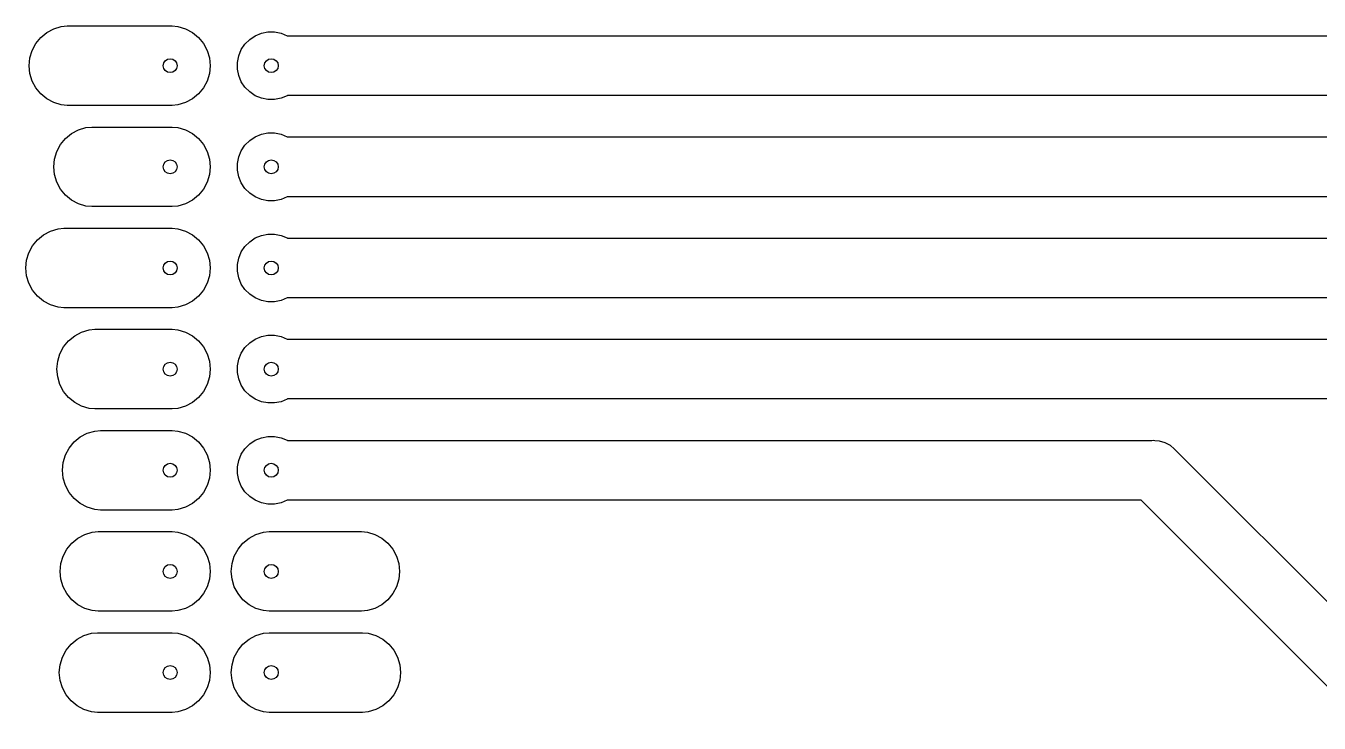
# Model space of a CAD drawing. Extents: x 4.66 to 7.24, y -5.33 to -1.52.
# Drawn here: x 4.66 to 5.939, y -4.057 to -3.368 of the extents above; entities that cross this region are included whole.
import ezdxf

# ---------------------------------------------------------------- set-up
doc = ezdxf.new("R2010")
doc.units = 0
doc.header["$MEASUREMENT"] = 0
doc.layers.add('BLACK', color=7, linetype='CONTINUOUS')

msp = doc.modelspace()

# ---------------------------------------------------------------- linework, layer by layer
at = {"layer": 'BLACK', "linetype": 'CONTINUOUS'}
for p, q in [((4.67518, -3.37911), (4.68117, -3.37419)), ((4.68117, -3.37419), (4.68801, -3.37054)), ((4.68801, -3.37054), (4.69543, -3.36829)), ((4.69543, -3.36829), (4.70122, -3.36772)), ((4.70122, -3.36772), (4.80508, -3.36772)), ((4.80508, -3.36772), (4.81087, -3.36829)), ((4.81087, -3.36829), (4.81829, -3.37054)), ((4.81829, -3.37054), (4.82513, -3.37419)), ((4.82513, -3.37419), (4.83112, -3.37911)), ((4.8873, -3.37743), (4.89339, -3.37491)), ((4.89339, -3.37491), (4.89985, -3.37362)), ((4.89985, -3.37362), (4.90645, -3.37362)), ((4.90645, -3.37362), (4.91291, -3.37491)), ((4.91291, -3.37491), (4.919, -3.37743)), ((4.6666, -3.39195), (4.67026, -3.38511)), ((4.67026, -3.38511), (4.67518, -3.37911)), ((4.83112, -3.37911), (4.83604, -3.38511)), ((4.83604, -3.38511), (4.8397, -3.39195)), ((4.87349, -3.39124), (4.87716, -3.38575)), ((4.87716, -3.38575), (4.88182, -3.38109)), ((4.88182, -3.38109), (4.8873, -3.37743)), ((4.919, -3.37743), (4.91919, -3.37756)), ((4.91919, -3.37756), (6.16154, -3.37756)), ((4.66359, -3.40709), (4.66435, -3.39937)), ((4.66435, -3.39937), (4.6666, -3.39195)), ((4.8397, -3.39195), (4.84195, -3.39937)), ((4.84195, -3.39937), (4.84271, -3.40709)), ((4.86969, -3.40379), (4.87097, -3.39733)), ((4.87097, -3.39733), (4.87349, -3.39124)), ((4.66435, -3.4148), (4.66359, -3.40709)), ((4.6666, -3.42223), (4.66435, -3.4148)), ((4.84195, -3.4148), (4.8397, -3.42223)), ((4.84271, -3.40709), (4.84195, -3.4148)), ((4.86969, -3.41038), (4.86969, -3.40379)), ((4.87097, -3.41685), (4.86969, -3.41038)), ((4.67026, -3.42907), (4.6666, -3.42223)), ((4.8397, -3.42223), (4.83604, -3.42907)), ((4.87349, -3.42294), (4.87097, -3.41685)), ((4.87716, -3.42842), (4.87349, -3.42294)), ((4.67518, -3.43506), (4.67026, -3.42907)), ((4.68117, -3.43998), (4.67518, -3.43506)), ((4.68801, -3.44364), (4.68117, -3.43998)), ((4.82513, -3.43998), (4.81829, -3.44364)), ((4.83112, -3.43506), (4.82513, -3.43998)), ((4.83604, -3.42907), (4.83112, -3.43506)), ((4.88182, -3.43308), (4.87716, -3.42842)), ((4.8873, -3.43674), (4.88182, -3.43308)), ((4.89339, -3.43927), (4.8873, -3.43674)), ((4.89985, -3.44055), (4.89339, -3.43927)), ((4.90645, -3.44055), (4.89985, -3.44055)), ((4.91291, -3.43927), (4.90645, -3.44055)), ((4.919, -3.43674), (4.91291, -3.43927)), ((4.91919, -3.43661), (4.919, -3.43674)), ((6.15076, -3.43661), (4.91919, -3.43661)), ((4.69543, -3.44589), (4.68801, -3.44364)), ((4.70122, -3.44646), (4.69543, -3.44589)), ((4.80508, -3.44646), (4.70122, -3.44646)), ((4.81087, -3.44589), (4.80508, -3.44646)), ((4.81829, -3.44364), (4.81087, -3.44589)), ((4.69959, -3.47911), (4.70558, -3.47419)), ((4.70558, -3.47419), (4.71242, -3.47054)), ((4.71242, -3.47054), (4.71984, -3.46829)), ((4.71984, -3.46829), (4.72563, -3.46772)), ((4.72563, -3.46772), (4.80508, -3.46772)), ((4.80508, -3.46772), (4.81087, -3.46829)), ((4.81087, -3.46829), (4.81829, -3.47054)), ((4.81829, -3.47054), (4.82513, -3.47419)), ((4.82513, -3.47419), (4.83112, -3.47911)), ((4.88182, -3.48109), (4.8873, -3.47743)), ((4.8873, -3.47743), (4.89339, -3.47491)), ((4.89339, -3.47491), (4.89985, -3.47362)), ((4.89985, -3.47362), (4.90645, -3.47362)), ((4.90645, -3.47362), (4.91291, -3.47491)), ((4.91291, -3.47491), (4.919, -3.47743)), ((4.919, -3.47743), (4.91919, -3.47756)), ((4.91919, -3.47756), (6.10406, -3.47756)), ((4.69101, -3.49195), (4.69467, -3.48511)), ((4.69467, -3.48511), (4.69959, -3.47911)), ((4.83112, -3.47911), (4.83604, -3.48511)), ((4.83604, -3.48511), (4.8397, -3.49195)), ((4.87097, -3.49733), (4.87349, -3.49124)), ((4.87349, -3.49124), (4.87716, -3.48575)), ((4.87716, -3.48575), (4.88182, -3.48109)), ((4.688, -3.50709), (4.68876, -3.49937)), ((4.68876, -3.49937), (4.69101, -3.49195)), ((4.8397, -3.49195), (4.84195, -3.49937)), ((4.84195, -3.49937), (4.84271, -3.50709)), ((4.86969, -3.50379), (4.87097, -3.49733)), ((4.86969, -3.51038), (4.86969, -3.50379)), ((4.68876, -3.5148), (4.688, -3.50709)), ((4.69101, -3.52223), (4.68876, -3.5148)), ((4.84195, -3.5148), (4.8397, -3.52223)), ((4.84271, -3.50709), (4.84195, -3.5148)), ((4.87097, -3.51685), (4.86969, -3.51038)), ((4.87349, -3.52294), (4.87097, -3.51685)), ((4.69467, -3.52907), (4.69101, -3.52223)), ((4.69959, -3.53506), (4.69467, -3.52907)), ((4.83604, -3.52907), (4.83112, -3.53506)), ((4.8397, -3.52223), (4.83604, -3.52907)), ((4.87716, -3.52842), (4.87349, -3.52294)), ((4.88182, -3.53308), (4.87716, -3.52842)), ((4.70558, -3.53998), (4.69959, -3.53506)), ((4.71242, -3.54364), (4.70558, -3.53998)), ((4.82513, -3.53998), (4.81829, -3.54364)), ((4.83112, -3.53506), (4.82513, -3.53998)), ((4.8873, -3.53674), (4.88182, -3.53308)), ((4.89339, -3.53927), (4.8873, -3.53674)), ((4.89985, -3.54055), (4.89339, -3.53927)), ((4.90645, -3.54055), (4.89985, -3.54055)), ((4.91291, -3.53927), (4.90645, -3.54055)), ((4.919, -3.53674), (4.91291, -3.53927)), ((4.91919, -3.53661), (4.919, -3.53674)), ((6.09328, -3.53661), (4.91919, -3.53661)), ((4.71984, -3.54589), (4.71242, -3.54364)), ((4.72563, -3.54646), (4.71984, -3.54589)), ((4.80508, -3.54646), (4.72563, -3.54646)), ((4.81087, -3.54589), (4.80508, -3.54646)), ((4.81829, -3.54364), (4.81087, -3.54589)), ((4.68486, -3.57054), (4.69228, -3.56829)), ((4.69228, -3.56829), (4.69807, -3.56772)), ((4.69807, -3.56772), (4.80508, -3.56772)), ((4.80508, -3.56772), (4.81087, -3.56829)), ((4.81087, -3.56829), (4.81829, -3.57054)), ((4.66711, -3.58511), (4.67203, -3.57911)), ((4.67203, -3.57911), (4.67802, -3.57419)), ((4.67802, -3.57419), (4.68486, -3.57054)), ((4.81829, -3.57054), (4.82513, -3.57419)), ((4.82513, -3.57419), (4.83112, -3.57911)), ((4.83112, -3.57911), (4.83604, -3.58511)), ((4.87716, -3.58575), (4.88182, -3.58109)), ((4.88182, -3.58109), (4.8873, -3.57743)), ((4.8873, -3.57743), (4.89339, -3.57491)), ((4.89339, -3.57491), (4.89985, -3.57362)), ((4.89985, -3.57362), (4.90645, -3.57362)), ((4.90645, -3.57362), (4.91291, -3.57491)), ((4.91291, -3.57491), (4.919, -3.57743)), ((4.919, -3.57743), (4.91919, -3.57756)), ((4.91919, -3.57756), (6.04658, -3.57756)), ((4.6612, -3.59937), (4.66345, -3.59195)), ((4.66345, -3.59195), (4.66711, -3.58511)), ((4.83604, -3.58511), (4.8397, -3.59195)), ((4.8397, -3.59195), (4.84195, -3.59937)), ((4.87097, -3.59733), (4.87349, -3.59124)), ((4.87349, -3.59124), (4.87716, -3.58575)), ((4.66044, -3.60709), (4.6612, -3.59937)), ((4.84195, -3.59937), (4.84271, -3.60709)), ((4.86969, -3.60379), (4.87097, -3.59733)), ((4.86969, -3.61038), (4.86969, -3.60379)), ((4.6612, -3.6148), (4.66044, -3.60709)), ((4.66345, -3.62223), (4.6612, -3.6148)), ((4.84195, -3.6148), (4.8397, -3.62223)), ((4.84271, -3.60709), (4.84195, -3.6148)), ((4.87097, -3.61685), (4.86969, -3.61038)), ((4.87349, -3.62294), (4.87097, -3.61685)), ((4.66711, -3.62907), (4.66345, -3.62223)), ((4.67203, -3.63506), (4.66711, -3.62907)), ((4.83604, -3.62907), (4.83112, -3.63506)), ((4.8397, -3.62223), (4.83604, -3.62907)), ((4.87716, -3.62842), (4.87349, -3.62294)), ((4.88182, -3.63308), (4.87716, -3.62842)), ((4.67802, -3.63998), (4.67203, -3.63506)), ((4.68486, -3.64364), (4.67802, -3.63998)), ((4.69228, -3.64589), (4.68486, -3.64364)), ((4.81829, -3.64364), (4.81087, -3.64589)), ((4.82513, -3.63998), (4.81829, -3.64364)), ((4.83112, -3.63506), (4.82513, -3.63998)), ((4.8873, -3.63674), (4.88182, -3.63308)), ((4.89339, -3.63927), (4.8873, -3.63674)), ((4.89985, -3.64055), (4.89339, -3.63927)), ((4.90645, -3.64055), (4.89985, -3.64055)), ((4.91291, -3.63927), (4.90645, -3.64055)), ((4.919, -3.63674), (4.91291, -3.63927)), ((4.91919, -3.63661), (4.919, -3.63674)), ((6.0358, -3.63661), (4.91919, -3.63661)), ((4.69807, -3.64646), (4.69228, -3.64589)), ((4.80508, -3.64646), (4.69807, -3.64646)), ((4.81087, -3.64589), (4.80508, -3.64646)), ((4.70873, -3.67419), (4.71557, -3.67054)), ((4.71557, -3.67054), (4.72299, -3.66829)), ((4.72299, -3.66829), (4.72877, -3.66772)), ((4.72877, -3.66772), (4.80508, -3.66772)), ((4.80508, -3.66772), (4.81087, -3.66829)), ((4.81087, -3.66829), (4.81829, -3.67054)), ((4.81829, -3.67054), (4.82513, -3.67419)), ((4.69782, -3.68511), (4.70274, -3.67911)), ((4.70274, -3.67911), (4.70873, -3.67419)), ((4.82513, -3.67419), (4.83112, -3.67911)), ((4.83112, -3.67911), (4.83604, -3.68511)), ((4.87716, -3.68575), (4.88182, -3.68109)), ((4.88182, -3.68109), (4.8873, -3.67743)), ((4.8873, -3.67743), (4.89339, -3.67491)), ((4.89339, -3.67491), (4.89985, -3.67362)), ((4.89985, -3.67362), (4.90645, -3.67362)), ((4.90645, -3.67362), (4.91291, -3.67491)), ((4.91291, -3.67491), (4.919, -3.67743)), ((4.919, -3.67743), (4.91919, -3.67756)), ((4.91919, -3.67756), (5.9891, -3.67756)), ((4.69191, -3.69937), (4.69416, -3.69195)), ((4.69416, -3.69195), (4.69782, -3.68511)), ((4.83604, -3.68511), (4.8397, -3.69195)), ((4.8397, -3.69195), (4.84195, -3.69937)), ((4.87097, -3.69733), (4.87349, -3.69124)), ((4.87349, -3.69124), (4.87716, -3.68575)), ((4.69115, -3.70709), (4.69191, -3.69937)), ((4.69191, -3.7148), (4.69115, -3.70709)), ((4.84195, -3.69937), (4.84271, -3.70709)), ((4.84271, -3.70709), (4.84195, -3.7148)), ((4.86969, -3.70379), (4.87097, -3.69733)), ((4.86969, -3.71038), (4.86969, -3.70379)), ((4.69416, -3.72223), (4.69191, -3.7148)), ((4.84195, -3.7148), (4.8397, -3.72223)), ((4.87097, -3.71685), (4.86969, -3.71038)), ((4.87349, -3.72294), (4.87097, -3.71685)), ((4.69782, -3.72907), (4.69416, -3.72223)), ((4.70274, -3.73506), (4.69782, -3.72907)), ((4.83604, -3.72907), (4.83112, -3.73506)), ((4.8397, -3.72223), (4.83604, -3.72907)), ((4.87716, -3.72842), (4.87349, -3.72294)), ((4.88182, -3.73308), (4.87716, -3.72842)), ((4.8873, -3.73674), (4.88182, -3.73308)), ((4.70873, -3.73998), (4.70274, -3.73506)), ((4.71557, -3.74364), (4.70873, -3.73998)), ((4.72299, -3.74589), (4.71557, -3.74364)), ((4.72877, -3.74646), (4.72299, -3.74589)), ((4.80508, -3.74646), (4.72877, -3.74646)), ((4.81087, -3.74589), (4.80508, -3.74646)), ((4.81829, -3.74364), (4.81087, -3.74589)), ((4.82513, -3.73998), (4.81829, -3.74364)), ((4.83112, -3.73506), (4.82513, -3.73998)), ((4.89339, -3.73927), (4.8873, -3.73674)), ((4.89985, -3.74055), (4.89339, -3.73927)), ((4.90645, -3.74055), (4.89985, -3.74055)), ((4.91291, -3.73927), (4.90645, -3.74055)), ((4.919, -3.73674), (4.91291, -3.73927)), ((4.91919, -3.73661), (4.919, -3.73674)), ((5.97832, -3.73661), (4.91919, -3.73661)), ((4.71424, -3.77419), (4.72108, -3.77054)), ((4.72108, -3.77054), (4.7285, -3.76829)), ((4.7285, -3.76829), (4.73429, -3.76772)), ((4.73429, -3.76772), (4.80508, -3.76772)), ((4.80508, -3.76772), (4.81087, -3.76829)), ((4.81087, -3.76829), (4.81829, -3.77054)), ((4.81829, -3.77054), (4.82513, -3.77419)), ((4.69967, -3.79195), (4.70333, -3.78511)), ((4.70333, -3.78511), (4.70825, -3.77911)), ((4.70825, -3.77911), (4.71424, -3.77419)), ((4.82513, -3.77419), (4.83112, -3.77911)), ((4.83112, -3.77911), (4.83604, -3.78511)), ((4.83604, -3.78511), (4.8397, -3.79195)), ((4.87349, -3.79124), (4.87716, -3.78575)), ((4.87716, -3.78575), (4.88182, -3.78109)), ((4.88182, -3.78109), (4.8873, -3.77743)), ((4.8873, -3.77743), (4.89339, -3.77491)), ((4.89339, -3.77491), (4.89985, -3.77362)), ((4.89985, -3.77362), (4.90645, -3.77362)), ((4.90645, -3.77362), (4.91291, -3.77491)), ((4.91291, -3.77491), (4.919, -3.77743)), ((4.919, -3.77743), (4.91919, -3.77756)), ((4.91919, -3.77756), (5.77414, -3.77756)), ((5.77414, -3.77756), (5.77559, -3.77742)), ((5.77559, -3.77742), (5.77704, -3.77756)), ((5.77704, -3.77756), (5.77704, -3.77756)), ((5.77704, -3.77756), (5.78138, -3.77799)), ((5.78138, -3.77799), (5.78694, -3.77967)), ((5.78694, -3.77967), (5.79207, -3.78242)), ((5.79207, -3.78242), (5.79657, -3.78611)), ((4.69742, -3.79937), (4.69967, -3.79195)), ((4.8397, -3.79195), (4.84195, -3.79937)), ((4.86969, -3.80379), (4.87097, -3.79733)), ((4.87097, -3.79733), (4.87349, -3.79124)), ((5.79657, -3.78611), (5.7975, -3.78723)), ((5.7975, -3.78723), (6.35081, -4.34055)), ((4.69666, -3.80709), (4.69742, -3.79937)), ((4.69742, -3.8148), (4.69666, -3.80709)), ((4.84195, -3.79937), (4.84271, -3.80709)), ((4.84271, -3.80709), (4.84195, -3.8148)), ((4.86969, -3.81038), (4.86969, -3.80379)), ((4.87097, -3.81685), (4.86969, -3.81038)), ((4.69967, -3.82223), (4.69742, -3.8148)), ((4.70333, -3.82907), (4.69967, -3.82223)), ((4.8397, -3.82223), (4.83604, -3.82907)), ((4.84195, -3.8148), (4.8397, -3.82223)), ((4.87349, -3.82294), (4.87097, -3.81685)), ((4.87716, -3.82842), (4.87349, -3.82294)), ((4.70825, -3.83506), (4.70333, -3.82907)), ((4.71424, -3.83998), (4.70825, -3.83506)), ((4.83112, -3.83506), (4.82513, -3.83998)), ((4.83604, -3.82907), (4.83112, -3.83506)), ((4.88182, -3.83308), (4.87716, -3.82842)), ((4.8873, -3.83674), (4.88182, -3.83308)), ((4.89339, -3.83927), (4.8873, -3.83674)), ((4.919, -3.83674), (4.91291, -3.83927)), ((4.91919, -3.83661), (4.919, -3.83674)), ((5.76336, -3.83661), (4.91919, -3.83661)), ((6.31668, -4.38993), (5.76336, -3.83661)), ((4.72108, -3.84364), (4.71424, -3.83998)), ((4.7285, -3.84589), (4.72108, -3.84364)), ((4.73429, -3.84646), (4.7285, -3.84589)), ((4.80508, -3.84646), (4.73429, -3.84646)), ((4.81087, -3.84589), (4.80508, -3.84646)), ((4.81829, -3.84364), (4.81087, -3.84589)), ((4.82513, -3.83998), (4.81829, -3.84364)), ((4.89985, -3.84055), (4.89339, -3.83927)), ((4.90645, -3.84055), (4.89985, -3.84055)), ((4.91291, -3.83927), (4.90645, -3.84055)), ((4.70588, -3.87911), (4.71188, -3.87419)), ((4.71188, -3.87419), (4.71872, -3.87054)), ((4.71872, -3.87054), (4.72614, -3.86829)), ((4.72614, -3.86829), (4.73192, -3.86772)), ((4.73192, -3.86772), (4.80508, -3.86772)), ((4.80508, -3.86772), (4.81087, -3.86829)), ((4.81087, -3.86829), (4.81829, -3.87054)), ((4.81829, -3.87054), (4.82513, -3.87419)), ((4.82513, -3.87419), (4.83112, -3.87911)), ((4.87518, -3.87911), (4.88117, -3.87419)), ((4.88117, -3.87419), (4.88801, -3.87054)), ((4.88801, -3.87054), (4.89543, -3.86829)), ((4.89543, -3.86829), (4.90122, -3.86772)), ((4.90122, -3.86772), (4.99249, -3.86772)), ((4.99249, -3.86772), (4.99827, -3.86829)), ((4.99827, -3.86829), (5.00569, -3.87054)), ((5.00569, -3.87054), (5.01253, -3.87419)), ((5.01253, -3.87419), (5.01852, -3.87911)), ((4.69731, -3.89195), (4.70096, -3.88511)), ((4.70096, -3.88511), (4.70588, -3.87911)), ((4.83112, -3.87911), (4.83604, -3.88511)), ((4.83604, -3.88511), (4.8397, -3.89195)), ((4.8666, -3.89195), (4.87026, -3.88511)), ((4.87026, -3.88511), (4.87518, -3.87911)), ((5.01852, -3.87911), (5.02344, -3.88511)), ((5.02344, -3.88511), (5.0271, -3.89195)), ((4.6943, -3.90709), (4.69506, -3.89937)), ((4.69506, -3.89937), (4.69731, -3.89195)), ((4.8397, -3.89195), (4.84195, -3.89937)), ((4.84195, -3.89937), (4.84271, -3.90709)), ((4.86359, -3.90709), (4.86435, -3.89937)), ((4.86435, -3.89937), (4.8666, -3.89195)), ((5.0271, -3.89195), (5.02935, -3.89937)), ((5.02935, -3.89937), (5.03011, -3.90709)), ((4.69506, -3.9148), (4.6943, -3.90709)), ((4.84271, -3.90709), (4.84195, -3.9148)), ((4.86435, -3.9148), (4.86359, -3.90709)), ((5.03011, -3.90709), (5.02935, -3.9148)), ((4.69731, -3.92223), (4.69506, -3.9148)), ((4.70096, -3.92907), (4.69731, -3.92223)), ((4.8397, -3.92223), (4.83604, -3.92907)), ((4.84195, -3.9148), (4.8397, -3.92223)), ((4.8666, -3.92223), (4.86435, -3.9148)), ((4.87026, -3.92907), (4.8666, -3.92223)), ((5.0271, -3.92223), (5.02344, -3.92907)), ((5.02935, -3.9148), (5.0271, -3.92223)), ((4.70588, -3.93506), (4.70096, -3.92907)), ((4.71188, -3.93998), (4.70588, -3.93506)), ((4.83112, -3.93506), (4.82513, -3.93998)), ((4.83604, -3.92907), (4.83112, -3.93506)), ((4.87518, -3.93506), (4.87026, -3.92907)), ((4.88117, -3.93998), (4.87518, -3.93506)), ((5.01852, -3.93506), (5.01253, -3.93998)), ((5.02344, -3.92907), (5.01852, -3.93506)), ((4.71872, -3.94364), (4.71188, -3.93998)), ((4.72614, -3.94589), (4.71872, -3.94364)), ((4.73192, -3.94646), (4.72614, -3.94589)), ((4.80508, -3.94646), (4.73192, -3.94646)), ((4.81087, -3.94589), (4.80508, -3.94646)), ((4.81829, -3.94364), (4.81087, -3.94589)), ((4.82513, -3.93998), (4.81829, -3.94364)), ((4.88801, -3.94364), (4.88117, -3.93998)), ((4.89543, -3.94589), (4.88801, -3.94364)), ((4.90122, -3.94646), (4.89543, -3.94589)), ((4.99249, -3.94646), (4.90122, -3.94646)), ((4.99827, -3.94589), (4.99249, -3.94646)), ((5.00569, -3.94364), (4.99827, -3.94589)), ((5.01253, -3.93998), (5.00569, -3.94364)), ((4.7051, -3.97911), (4.71109, -3.97419)), ((4.71109, -3.97419), (4.71793, -3.97054)), ((4.71793, -3.97054), (4.72535, -3.96829)), ((4.72535, -3.96829), (4.73114, -3.96772)), ((4.73114, -3.96772), (4.80508, -3.96772)), ((4.80508, -3.96772), (4.81087, -3.96829)), ((4.81087, -3.96829), (4.81829, -3.97054)), ((4.81829, -3.97054), (4.82513, -3.97419)), ((4.82513, -3.97419), (4.83112, -3.97911)), ((4.87518, -3.97911), (4.88117, -3.97419)), ((4.88117, -3.97419), (4.88801, -3.97054)), ((4.88801, -3.97054), (4.89543, -3.96829)), ((4.89543, -3.96829), (4.90122, -3.96772)), ((4.90122, -3.96772), (4.99327, -3.96772)), ((4.99327, -3.96772), (4.99906, -3.96829)), ((4.99906, -3.96829), (5.00648, -3.97054)), ((5.00648, -3.97054), (5.01332, -3.97419)), ((5.01332, -3.97419), (5.01931, -3.97911)), ((4.69652, -3.99195), (4.70018, -3.98511)), ((4.70018, -3.98511), (4.7051, -3.97911)), ((4.83112, -3.97911), (4.83604, -3.98511)), ((4.83604, -3.98511), (4.8397, -3.99195)), ((4.8666, -3.99195), (4.87026, -3.98511)), ((4.87026, -3.98511), (4.87518, -3.97911)), ((5.01931, -3.97911), (5.02423, -3.98511)), ((5.02423, -3.98511), (5.02789, -3.99195)), ((4.69351, -4.00709), (4.69427, -3.99937)), ((4.69427, -3.99937), (4.69652, -3.99195)), ((4.8397, -3.99195), (4.84195, -3.99937)), ((4.84195, -3.99937), (4.84271, -4.00709)), ((4.86359, -4.00709), (4.86435, -3.99937)), ((4.86435, -3.99937), (4.8666, -3.99195)), ((5.02789, -3.99195), (5.03014, -3.99937)), ((5.03014, -3.99937), (5.0309, -4.00709)), ((4.69427, -4.0148), (4.69351, -4.00709)), ((4.69652, -4.02223), (4.69427, -4.0148)), ((4.84195, -4.0148), (4.8397, -4.02223)), ((4.84271, -4.00709), (4.84195, -4.0148)), ((4.86435, -4.0148), (4.86359, -4.00709)), ((4.8666, -4.02223), (4.86435, -4.0148)), ((5.03014, -4.0148), (5.02789, -4.02223)), ((5.0309, -4.00709), (5.03014, -4.0148)), ((4.70018, -4.02907), (4.69652, -4.02223)), ((4.8397, -4.02223), (4.83604, -4.02907)), ((4.87026, -4.02907), (4.8666, -4.02223)), ((5.02789, -4.02223), (5.02423, -4.02907)), ((4.7051, -4.03506), (4.70018, -4.02907)), ((4.71109, -4.03998), (4.7051, -4.03506)), ((4.71793, -4.04364), (4.71109, -4.03998)), ((4.82513, -4.03998), (4.81829, -4.04364)), ((4.83112, -4.03506), (4.82513, -4.03998)), ((4.83604, -4.02907), (4.83112, -4.03506)), ((4.87518, -4.03506), (4.87026, -4.02907)), ((4.88117, -4.03998), (4.87518, -4.03506)), ((4.88801, -4.04364), (4.88117, -4.03998)), ((5.01332, -4.03998), (5.00648, -4.04364)), ((5.01931, -4.03506), (5.01332, -4.03998)), ((5.02423, -4.02907), (5.01931, -4.03506)), ((4.72535, -4.04589), (4.71793, -4.04364)), ((4.73114, -4.04646), (4.72535, -4.04589)), ((4.80508, -4.04646), (4.73114, -4.04646)), ((4.81087, -4.04589), (4.80508, -4.04646)), ((4.81829, -4.04364), (4.81087, -4.04589)), ((4.89543, -4.04589), (4.88801, -4.04364)), ((4.90122, -4.04646), (4.89543, -4.04589)), ((4.99327, -4.04646), (4.90122, -4.04646)), ((4.99906, -4.04589), (4.99327, -4.04646)), ((5.00648, -4.04364), (4.99906, -4.04589))]:
    msp.add_line(p, q, dxfattribs=at)
at = {"layer": 'BLACK'}
for centre in [(4.80315, -3.40709), (4.80315, -3.40709), (4.90315, -3.40709), (4.90315, -3.40709), (4.80315, -3.50709), (4.80315, -3.50709), (4.90315, -3.50709), (4.90315, -3.50709), (4.80315, -3.60709), (4.80315, -3.60709), (4.90315, -3.60709), (4.90315, -3.60709), (4.80315, -3.70709), (4.80315, -3.70709), (4.90315, -3.70709), (4.90315, -3.70709), (4.80315, -3.80709), (4.80315, -3.80709), (4.90315, -3.80709), (4.90315, -3.80709), (4.80315, -3.90709), (4.80315, -3.90709), (4.90315, -3.90709), (4.90315, -3.90709), (4.80315, -4.00709), (4.80315, -4.00709), (4.90315, -4.00709), (4.90315, -4.00709)]:
    msp.add_circle(centre, 0.00689, dxfattribs=at)

doc.saveas('drawing.dxf')
